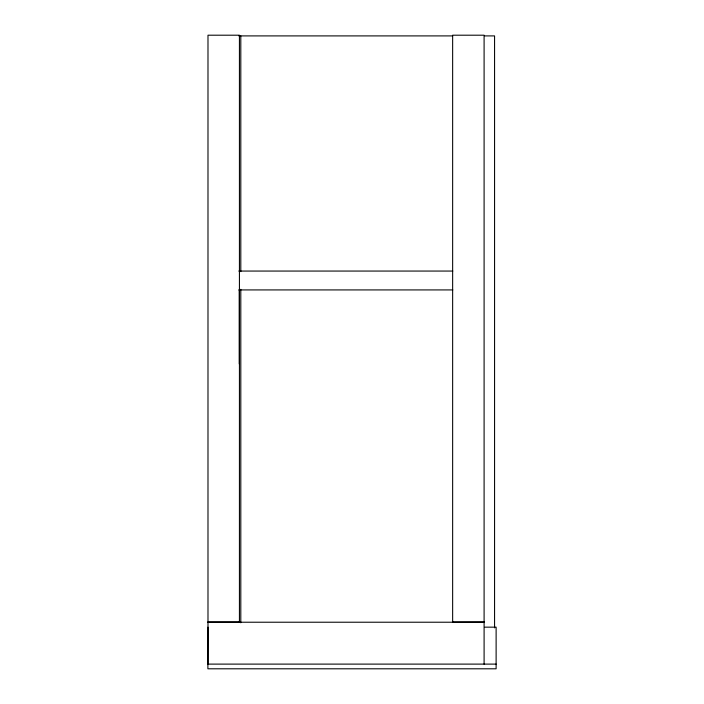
<?xml version="1.0" encoding="UTF-8"?>
<svg xmlns="http://www.w3.org/2000/svg" width="704" height="704" viewBox="0 0 704 704"><rect width="100%" height="100%" fill="white"/><g stroke="black" fill="none" stroke-linecap="round" stroke-linejoin="round"><path stroke-width="1.06" d="M208.014 663.529L208.067 664.118M484.097 622.116L452.646 622.116L484.097 622.063M208.182 664.118L208.261 663.529M238.841 35.904L452.646 35.904M484.766 35.904L494.569 35.904L494.569 627.871M238.823 271.058L452.795 271.058M238.823 289.925L452.795 289.925M207.988 622.063L239.43 622.063M207.988 622.116L239.43 622.116M238.823 622.222L452.795 622.222M207.979 627.158L207.882 668.8L496.118 668.8L496.118 627.158L484.906 627.158M207.882 664.11L496.118 664.11M484.097 664.154L484.097 35.2L452.646 35.2L452.646 622.222M240.803 35.904L240.803 271.612M240.803 289.326L240.803 622.776M239.43 622.222L239.43 35.2L207.988 35.2L207.988 664.154M239.29 289.925L239.29 363.95"/></g></svg>
